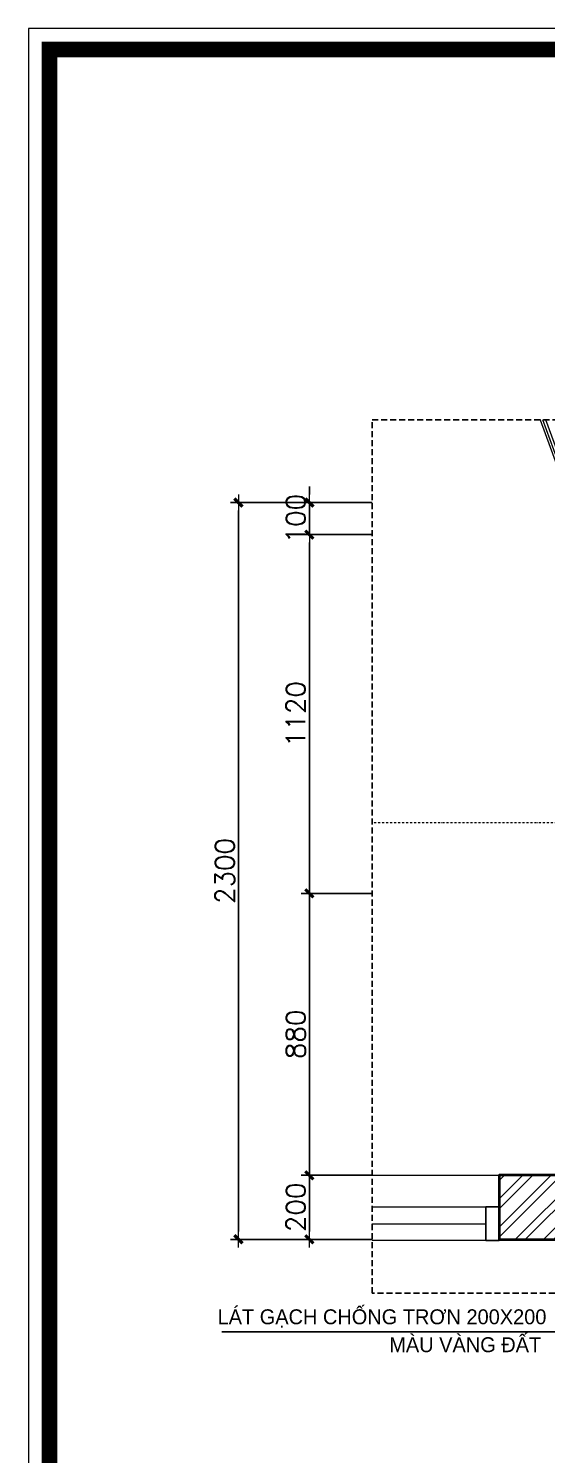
# Model space of a CAD drawing. Header units: millimetres. Extents: x 615730 to 2792744, y 139412 to 597571.
# Drawn here: x 797521 to 803986, y 263966 to 281772 of the extents above; entities that cross this region are included whole.
import ezdxf

# ---------------------------------------------------------------- set-up
doc = ezdxf.new("R2010")
doc.units = ezdxf.units.MM
doc.header["$MEASUREMENT"] = 0
doc.header["$PDMODE"] = 34
doc.linetypes.add('DASHDOT', pattern=[1, 0.5, -0.25, 0, -0.25])
doc.linetypes.add('HIDDEN', pattern=[0.375, 0.25, -0.125])
doc.layers.get('0').update_dxf_attribs({"lineweight": 5})
for name, color, linetype in [('CUA', 132, 'Continuous'), ('DUT', 250, 'HIDDEN'), ('H', 252, 'Continuous'), ('HACH', 250, 'Continuous'), ('TEXT', 2, 'Continuous')]:
    doc.layers.add(name, color=color, linetype=linetype)
for name, color, linetype, lineweight in [('NETNGOAITUONG', 1, 'Continuous', 40), ('thay', 7, 'Continuous', 15), ('TIM TRUC', 149, 'DASHDOT', 9), ('VLIEU', 250, 'Continuous', 9)]:
    doc.layers.add(name, color=color, linetype=linetype, lineweight=lineweight)
doc.styles.add('CHUHOA', font='')
doc.styles.add('romans', font='romans.shx', dxfattribs={"height": 240})
doc.styles.get('CHUHOA').set_extended_font_data('.VnAvantH')
doc.dimstyles.new('1-50', dxfattribs={"dimtxt": 200, "dimasz": 100, "dimexe": 100, "dimexo": 0, "dimgap": 50, "dimtad": 1, "dimdec": 0, "dimlfac": 0.25, "dimzin": 0, "dimdsep": 46, "dimtxsty": 'romans', "dimblk": ']', "dimcen": 0, "dimdle": 100, "dimclrd": 148, "dimclre": 148, "dimclrt": 2, "dimadec": 0, "dimazin": 0, "dimtfac": 1.111111, "dimtdec": 0, "dimtix": 1, "dimtmove": 2, "dimatfit": 3, "dimldrblk": ']', "dimfxl": 200, "dimtolj": 1, "dimtzin": 0, "dimarcsym": 0})
doc.dimstyles.new('100', dxfattribs={"dimtxt": 200, "dimasz": 100, "dimexe": 100, "dimexo": 0, "dimgap": 50, "dimtad": 1, "dimdec": 0, "dimdsep": 46, "dimtxsty": 'romans', "dimblk": ']', "dimcen": 50, "dimdle": 100, "dimclrd": 148, "dimclre": 148, "dimclrt": 2, "dimadec": 0, "dimazin": 0, "dimtfac": 0.4, "dimtdec": 0, "dimtix": 1, "dimtmove": 2, "dimatfit": 3, "dimldrblk": ']', "dimfxl": 150, "dimtvp": 0.004, "dimtolj": 1, "dimarcsym": 0})

# ---------------------------------------------------------------- blocks, each defined once
blk = doc.blocks.new(']')
for p, q in [((1, 0), (-1, 0)), ((0, 1), (0, -1))]:
    blk.add_line(p, q)
at = {"color": 9, "const_width": 0.4}
blk.add_lwpolyline([(-0.51, -0.51), (0.51, 0.51)], dxfattribs=at)
blk = doc.blocks.new('*D1520')
at = {"layer": 'DEFPOINTS', "color": 0, "ltscale": 10, "transparency": 16777216}
for p in [(801026, 267452), (801809, 267452), (801809, 266652)]:
    blk.add_point(p, dxfattribs=at)
at = {"layer": 'VLIEU', "color": 148, "lineweight": -2, "ltscale": 10, "transparency": 16777216}
for p, q in [((801809, 267452), (800926, 267452)), ((801026, 266752), (801026, 267352)), ((801809, 266652), (800926, 266652))]:
    blk.add_line(p, q, dxfattribs=at)
at = {"layer": 'VLIEU', "color": 148, "lineweight": -2, "ltscale": 10, "transparency": 16777216, "xscale": 100, "yscale": 100, "zscale": 100}
for p, rotation in [((801026, 267452), 90), ((801026, 266652), 270)]:
    blk.add_blockref(']', p, dxfattribs=dict(at, rotation=rotation))
at = {"layer": 'VLIEU', "color": 2, "ltscale": 10, "transparency": 16777216, "insert": (800856, 267052), "char_height": 240, "attachment_point": 5, "rotation": 90, "style": 'romans'}
blk.add_mtext('\\A1;200', dxfattribs=at)
blk = doc.blocks.new('*D1521')
at = {"layer": 'DEFPOINTS', "color": 0, "ltscale": 10, "transparency": 16777216}
for p in [(801026, 270972), (801809, 270972), (801809, 267452)]:
    blk.add_point(p, dxfattribs=at)
at = {"layer": 'VLIEU', "color": 148, "lineweight": -2, "ltscale": 10, "transparency": 16777216}
for p, q in [((801809, 270972), (800926, 270972)), ((801026, 267552), (801026, 270872)), ((801809, 267452), (800926, 267452))]:
    blk.add_line(p, q, dxfattribs=at)
at = {"layer": 'VLIEU', "color": 148, "lineweight": -2, "ltscale": 10, "transparency": 16777216, "xscale": 100, "yscale": 100, "zscale": 100}
for p, rotation in [((801026, 270972), 90), ((801026, 267452), 270)]:
    blk.add_blockref(']', p, dxfattribs=dict(at, rotation=rotation))
at = {"layer": 'VLIEU', "color": 2, "ltscale": 10, "transparency": 16777216, "insert": (800856, 269212), "char_height": 240, "attachment_point": 5, "rotation": 90, "style": 'romans'}
blk.add_mtext('\\A1;880', dxfattribs=at)
blk = doc.blocks.new('*D1522')
at = {"layer": 'DEFPOINTS', "color": 0, "ltscale": 10, "transparency": 16777216}
for p in [(801026, 275452), (801809, 275452), (801809, 270972)]:
    blk.add_point(p, dxfattribs=at)
at = {"layer": 'VLIEU', "color": 148, "lineweight": -2, "ltscale": 10, "transparency": 16777216}
for p, q in [((801809, 275452), (800926, 275452)), ((801026, 271072), (801026, 275352)), ((801809, 270972), (800926, 270972))]:
    blk.add_line(p, q, dxfattribs=at)
at = {"layer": 'VLIEU', "color": 148, "lineweight": -2, "ltscale": 10, "transparency": 16777216, "xscale": 100, "yscale": 100, "zscale": 100}
for p, rotation in [((801026, 275452), 90), ((801026, 270972), 270)]:
    blk.add_blockref(']', p, dxfattribs=dict(at, rotation=rotation))
at = {"layer": 'VLIEU', "color": 2, "ltscale": 10, "transparency": 16777216, "insert": (800856, 273212), "char_height": 240, "attachment_point": 5, "rotation": 90, "style": 'romans'}
blk.add_mtext('\\A1;1120', dxfattribs=at)
blk = doc.blocks.new('*D1523')
at = {"layer": 'DEFPOINTS', "color": 0, "ltscale": 10, "transparency": 16777216}
for p in [(801026, 275852), (801809, 275852), (801809, 275452)]:
    blk.add_point(p, dxfattribs=at)
at = {"layer": 'VLIEU', "color": 148, "lineweight": -2, "ltscale": 10, "transparency": 16777216}
for p, q in [((801026, 275952), (801026, 276052)), ((801809, 275852), (800926, 275852)), ((801026, 275452), (801026, 275852)), ((801809, 275452), (800926, 275452)), ((801026, 275352), (801026, 275252))]:
    blk.add_line(p, q, dxfattribs=at)
at = {"layer": 'VLIEU', "color": 148, "lineweight": -2, "ltscale": 10, "transparency": 16777216, "xscale": 100, "yscale": 100, "zscale": 100}
for p, rotation in [((801026, 275852), 270), ((801026, 275452), 90)]:
    blk.add_blockref(']', p, dxfattribs=dict(at, rotation=rotation))
at = {"layer": 'VLIEU', "color": 2, "ltscale": 10, "transparency": 16777216, "insert": (800856, 275652), "char_height": 240, "attachment_point": 5, "rotation": 90, "style": 'romans'}
blk.add_mtext('\\A1;100', dxfattribs=at)
blk = doc.blocks.new('*D1524')
at = {"layer": 'DEFPOINTS', "color": 0, "ltscale": 10, "transparency": 16777216}
for p in [(800141, 275852), (801809, 275852), (801809, 266652)]:
    blk.add_point(p, dxfattribs=at)
at = {"layer": 'VLIEU', "color": 148, "lineweight": -2, "ltscale": 10, "transparency": 16777216}
for p, q in [((801809, 275852), (800041, 275852)), ((800141, 266752), (800141, 275752)), ((801809, 266652), (800041, 266652))]:
    blk.add_line(p, q, dxfattribs=at)
at = {"layer": 'VLIEU', "color": 148, "lineweight": -2, "ltscale": 10, "transparency": 16777216, "xscale": 100, "yscale": 100, "zscale": 100}
for p, rotation in [((800141, 275852), 90), ((800141, 266652), 270)]:
    blk.add_blockref(']', p, dxfattribs=dict(at, rotation=rotation))
at = {"layer": 'VLIEU', "color": 2, "ltscale": 10, "transparency": 16777216, "insert": (799971, 271252), "char_height": 240, "attachment_point": 5, "rotation": 90, "style": 'romans'}
blk.add_mtext('\\A1;2300', dxfattribs=at)

msp = doc.modelspace()

# ---------------------------------------------------------------- hatches: boundary and pattern name
at = {"layer": 'VLIEU', "ltscale": 10}
h = msp.add_hatch(dxfattribs=at)
h.set_pattern_fill('STEEL', color=256, scale=2000, style=0)
h.set_pattern_definition([(45, (-1885303.98, -892194.67), (-176.776695, 176.776695), []), (45, (-1885303.98, -892069.67), (-176.776695, 176.776695), [])])
h.paths.add_polyline_path([(807796.4, 267451.6), (804596.4, 267451.6), (804596.4, 267851.6), (804196.4, 267851.6), (804196.4, 267451.6), (803396.4, 267451.6), (803396.4, 266651.6), (807796.4, 266651.6)])

# ---------------------------------------------------------------- linework, layer by layer
at = {"color": 126, "lineweight": 9}
msp.add_line((804169.9, 276260.2), (803941, 276887.1), dxfattribs=at)
msp.add_lwpolyline([(803906.8, 276887.1), (804139.8, 276248.8), (804202.2, 276271.6), (803977.6, 276887.1)])
at = {"layer": 'CUA'}
for p, q in [((803227.3, 267058.5), (803396.4, 267058.5)), ((803227.3, 266635.9), (803227.3, 267058.5)), ((803396.4, 267058.5), (803396.4, 266635.9)), ((803396.4, 266635.9), (803227.3, 266635.9))]:
    msp.add_line(p, q, dxfattribs=at)
at = {"layer": 'DUT', "color": 2, "ltscale": 300}
msp.add_lwpolyline([(801809.3, 276887.1), (811738.8, 276887.1), (811738.8, 265981.2), (801809.3, 265981.2)], close=True, dxfattribs=at)
at = {"layer": 'H', "const_width": 197}
msp.add_lwpolyline([(797783.7, 254455.8), (836262.8, 254455.8), (836262.8, 281509.4), (797783.7, 281509.4)], close=True, dxfattribs=at)
at = {"layer": 'NETNGOAITUONG'}
for points in [[(807796.4, 267451.6), (804596.4, 267451.6), (804596.4, 267851.6), (804196.4, 267851.6), (804196.4, 267451.6), (803396.4, 267451.6), (803396.4, 266651.6)], [(803396.4, 266651.6), (807796.4, 266651.6), (807796.4, 267451.6)]]:
    msp.add_lwpolyline(points, dxfattribs=at)
at = {"layer": 'thay', "linetype": 'Continuous'}
msp.add_lwpolyline([(797521, 254193.2), (836525.4, 254193.2), (836525.4, 281772), (797521, 281772)], close=True, dxfattribs=at)
at = {"layer": 'TIM TRUC', "ltscale": 50}
msp.add_line((814284.2, 271851.6, -0.6), (801809.3, 271851.6, -0.6), dxfattribs=at)
at = {"layer": 'VLIEU', "ltscale": 10}
for p, q in [((801809.3, 267451.6), (803396.4, 267451.6)), ((801809.3, 267058.5), (803227.3, 267058.5)), ((803227.3, 267058.5), (803227.3, 266635.9)), ((801809.3, 266847.2), (803227.3, 266847.2)), ((803227.3, 266635.9), (801809.3, 266635.9))]:
    msp.add_line(p, q, dxfattribs=at)

# ---------------------------------------------------------------- texts
at = {"layer": 'TEXT', "style": 'CHUHOA'}
for s, p in [('l¸t g¹ch chèng tr¬n 200x200', (799880.7, 265591.7)), ('mµu vµng ®Êt', (802023.5, 265243))]:
    msp.add_text(s, height=186.32, dxfattribs=at).set_placement(p)

# ---------------------------------------------------------------- dimensions: what is measured, and where the dimension line sits
at = {"layer": 'VLIEU', "ltscale": 10}
for base, p1, p2, picture, middle in [((801025.7, 275851.6), (801809.3, 275451.6), (801809.3, 275851.6), '*D1523', (800855.7, 275651.6)), ((800141, 275851.6), (801809.3, 266651.6), (801809.3, 275851.6), '*D1524', (799971, 271251.6)), ((801025.7, 275451.6), (801809.3, 270971.6), (801809.3, 275451.6), '*D1522', (800855.7, 273211.6)), ((801025.7, 270971.6), (801809.3, 267451.6), (801809.3, 270971.6), '*D1521', (800855.7, 269211.6)), ((801025.7, 267451.6), (801809.3, 266651.6), (801809.3, 267451.6), '*D1520', (800855.7, 267051.6))]:
    dim = msp.add_linear_dim(base=base, p1=p1, p2=p2, angle=90, dimstyle='1-50', dxfattribs=at)
    dim.commit()
    dim.dimension.update_dxf_attribs({"geometry": picture, "text_midpoint": middle})

# ---------------------------------------------------------------- leaders
at = {"layer": 'HACH'}
msp.add_leader([(805884.3, 267687), (804218.3, 265495.2), (799935.3, 265495.2)], dimstyle='100', override={"dimtad": 0}, dxfattribs=at)

doc.saveas('drawing.dxf')
